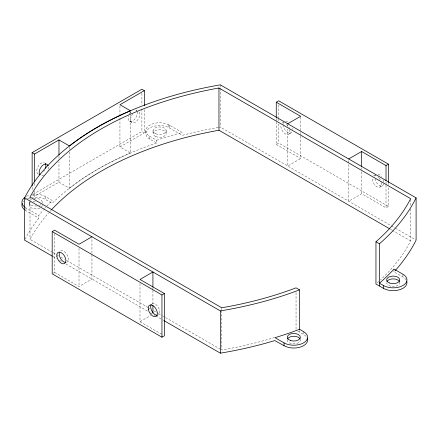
<?xml version="1.0" encoding="UTF-8"?>
<svg xmlns="http://www.w3.org/2000/svg" width="438" height="438" viewBox="0 0 438 438"><rect width="100%" height="100%" fill="white"/><g stroke="black" fill="none" stroke-linecap="round" stroke-linejoin="round"><path stroke-width="0.33" stroke-dasharray="2.19 1.64" d="M53.162 273.263L54.624 272.42L54.624 233.574M144.337 109.719L144.337 132.884L141.901 131.477L32.138 194.844L34.575 196.257L58.971 182.175L58.971 161.731M130.458 111.466L130.458 153.037L119.946 146.965L119.946 116.305M410.658 208.899L410.658 240.927L410.203 241.82A279.871 161.584 0 0 1 392.07 267.974L390.039 270.251A279.871 161.584 0 0 1 380.348 280.046M52.5 252.321L30.014 239.34L30.474 238.475A286.102 165.181 0 0 1 41.38 221.705L43.192 219.367A286.102 165.181 0 0 1 48.596 212.917M25.065 239.126A290.931 167.968 0 0 1 38.801 218.212L38.845 215.337L40.707 213.032A290.931 167.968 0 0 1 43.482 209.764M406.168 280.008A13.797 7.966 0 0 0 402.933 277.057L393.992 271.894L394.315 271.549M58.971 182.175L69.478 188.241L71.493 186.676A286.102 165.181 0 0 1 127.743 154.198L130.458 153.037M119.946 146.965L144.337 132.884M284.054 121.928L282.099 123.056A6.466 3.734 60 0 1 284.125 122.81M288.708 134.176L291.144 132.769M276.258 121.972L276.258 144.458L278.699 143.051L388.457 206.424L388.457 187.344M54.624 272.42L79.015 286.501L91.947 279.039L91.947 238.152M300.649 136.054L300.649 158.54L287.722 166.007L287.722 129.21M375.519 174.74L373.57 175.868A6.466 3.734 60 0 1 375.596 175.616M139.996 283.545L139.996 321.706L150.573 315.601M388.457 206.424L386.02 207.831L361.629 193.749L348.703 201.212L348.703 159.646M380.179 186.988L382.615 185.575M156.59 140.237L158.326 139.651A290.931 167.968 0 0 1 178.282 133.606L182.252 132.539L168.871 124.814A13.797 7.966 0 0 0 149.615 125.224A13.797 7.966 0 0 0 149.851 136.349L149.851 139.164L156.59 143.056L156.59 140.237L149.851 136.349M156.59 143.056L154.433 143.784A290.931 167.968 0 0 0 53.458 202.082L52.193 203.325L45.453 199.438A13.797 7.966 0 0 0 32.346 197.341M149.851 139.164A13.797 7.966 0 0 1 149.615 128.038A13.797 7.966 0 0 1 168.871 127.628L182.367 135.32A290.931 167.968 0 0 1 217.856 127.524M276.258 144.458L300.649 158.54M218.474 127.414A290.931 167.968 0 0 1 220.325 127.091L390.669 225.439M391.26 225.784L394.808 227.831M395.399 228.171L415.509 239.783M390.543 229.309L391.725 229.994M392.317 230.339L410.658 240.927M136.891 110.557L135.917 109.993A6.466 3.734 -60 0 1 136.661 110.639M129.588 121.271L132.03 122.684M297.785 331.095L303.556 334.429A13.797 7.966 0 0 1 306.551 337.014M32.346 194.527A13.797 7.966 0 0 1 45.453 196.618L52.193 200.511L51.18 201.513A290.931 167.968 0 0 0 46.806 206.063M25.032 207.305A13.797 7.966 0 0 0 25.941 207.886L38.845 215.337M25.032 210.125A13.797 7.966 0 0 0 25.941 210.705L38.845 218.151M53.091 252.66L58.413 255.732M60.778 257.101L64.331 259.148M66.696 260.517L148.345 307.657M148.936 307.996L150.119 308.68M153.672 310.728L157.811 313.121M158.403 313.466L161.956 315.513M162.547 315.853L164.912 317.221M165.504 317.561L220.528 349.332M52.938 256.515L56.486 258.562M59.442 260.271L62.399 261.979M65.946 264.026L147.595 311.166M150.53 312.858L155.26 315.59M155.851 315.935L163.544 320.37M139.996 321.706L162.065 334.446M410.658 199.361L410.658 205.493M402.933 274.237L402.933 277.057M393.992 270.202L393.992 271.894M388.457 183.254L388.457 184.617M386.02 181.934L386.02 184.661M386.02 185.345L386.02 207.831M361.629 167.853L361.629 169.216M361.629 171.942L361.629 193.749M303.556 331.615L303.556 334.429M300.649 116.973L300.649 131.969M300.649 132.648L300.649 135.375M299.526 330.411L299.526 332.103M296.044 292.611L296.044 329.409M287.722 125.12L287.722 126.483M278.699 104.89L278.699 117.838M278.699 118.523L278.699 121.244M278.699 123.97L278.699 143.051M276.258 118.567L276.258 121.293M221.71 307.766L221.71 309.808M221.71 310.493L221.71 350.011L223.26 349.748A279.871 161.584 0 0 0 268.56 339.28L272.507 338.109A279.871 161.584 0 0 0 274.467 337.506M220.325 84.846L220.325 87.573M220.325 88.252L220.325 127.091M169.364 125.082L169.364 127.896M168.871 124.814L168.871 127.628M166.177 130.716L166.177 133.53M153.037 130.716L153.037 133.53M152.922 287.667L152.922 289.71M152.922 290.394L152.922 304.7M145.81 130.716L145.81 133.53M141.901 93.316L141.901 104.901M141.901 108.991L141.901 131.477M119.946 106.084L119.946 115.621M79.015 248.341L79.015 286.501M69.478 147.354L69.478 149.402M69.478 152.123L69.478 188.241M58.971 156.278L58.971 158.321M45.453 196.618L45.453 199.438M42.267 202.252L42.267 203.38M34.575 183.308L34.575 186.714M34.575 190.804L34.575 196.257M32.138 187.349L32.138 190.76M30.014 197.089L30.014 199.816M30.014 200.494L30.014 239.34M29.127 202.252L29.127 205.072M25.941 207.886L25.941 210.705M289.797 129.675A6.466 3.734 60 0 1 285.505 133.951A6.466 3.734 60 0 1 280.961 124.797M286.496 124.118A6.466 3.734 60 0 1 289.315 128.137M291.85 132.062A6.466 3.734 60 0 1 287.344 132.172A6.466 3.734 60 0 1 283.452 126.149M283.271 124.682A6.466 3.734 60 0 1 283.402 123.385M285.472 121.326A6.466 3.734 60 0 1 288.932 122.706M292.234 128.268A6.466 3.734 60 0 1 292.392 129.259M381.263 182.482A6.466 3.734 60 0 1 376.97 186.763A6.466 3.734 60 0 1 372.431 177.604M377.961 176.925A6.466 3.734 60 0 1 378.717 177.658M379.073 178.069A6.466 3.734 60 0 1 380.786 180.943M383.754 183.84A6.466 3.734 60 0 1 379.412 185.356A6.466 3.734 60 0 1 374.923 178.956M374.868 176.196A6.466 3.734 60 0 1 375.306 175.162M378.032 174.209A6.466 3.734 60 0 1 381.514 176.656M383.414 180.051A6.466 3.734 60 0 1 383.885 182.542M44.588 170.19A6.466 3.734 -60 0 1 43.658 171.586M38.122 174.083A6.466 3.734 -60 0 1 37.98 166.697A6.466 3.734 -60 0 1 44.446 162.805M139.103 112.046A6.466 3.734 -60 0 1 137.565 120.187A6.466 3.734 -60 0 1 131.28 122.038A6.466 3.734 -60 0 1 132.823 113.896M137.143 111.624A6.466 3.734 -60 0 1 132.451 121.074A6.466 3.734 -60 0 1 128.569 115.922M129.451 113.885A6.466 3.734 -60 0 1 131.099 111.668M48.295 167.097A6.466 3.734 -60 0 1 47.731 170.075M43.822 175.074A6.466 3.734 -60 0 1 40.559 175.49M152.079 303.742A6.466 3.734 60 0 1 158.545 307.635A6.466 3.734 60 0 1 158.403 315.026M60.608 250.936A6.466 3.734 60 0 1 67.074 254.828A6.466 3.734 60 0 1 66.937 262.214M42.24 205.444A6.57 3.794 0 0 1 41.495 206.856M39.869 208.001A6.57 3.794 0 0 1 31.049 207.754A6.57 3.794 0 0 1 30.616 202.663M33.184 201.568A6.57 3.794 0 0 1 35.697 201.277M22.951 202.022A13.797 7.966 0 0 1 23.532 201.316M25.032 200.018A13.797 7.966 0 0 1 25.941 199.438M27.479 198.671A13.797 7.966 0 0 1 29.8 197.866M300.249 339.324A6.57 3.794 0 0 1 293.799 343.857A6.57 3.794 0 0 1 287.355 339.324M399.62 281.952A6.57 3.794 0 0 1 393.822 286.463A6.57 3.794 0 0 1 386.606 282.691M378.941 281.349A279.871 161.584 0 0 1 376.538 283.506M44.709 208.368A290.931 167.968 0 0 1 45.541 207.448M49.822 211.554A286.102 165.181 0 0 1 51.065 210.196M26.433 196.35A13.797 7.966 0 0 1 29.8 195.052M33.792 198.622A6.57 3.794 0 0 1 42.141 202.991M40.778 204.661A6.57 3.794 0 0 1 39.349 205.406M36.978 205.975A6.57 3.794 0 0 1 29.253 201.513M30.616 199.848A6.57 3.794 0 0 1 31.531 199.323M155.78 136.618A6.57 3.794 0 0 0 166.144 133.902A6.57 3.794 0 0 0 156.897 130.075A6.57 3.794 0 0 0 155.78 136.618M155.78 133.798A6.57 3.794 0 0 0 166.144 131.088A6.57 3.794 0 0 0 156.897 127.261A6.57 3.794 0 0 0 155.78 133.798"/><path stroke-width="0.66" d="M91.947 236.788L79.015 244.251L54.624 230.169L52.188 231.576L52.188 273.827L161.951 337.194L164.387 335.787L164.387 293.542L139.996 279.46L152.922 271.993L152.922 286.983M161.951 337.194L161.951 294.949L164.387 293.542M406.71 281.136A13.797 7.966 0 0 1 399.68 289.715A13.797 7.966 0 0 1 383.42 288.324L375.957 284.01L375.957 241.765L376.538 241.261A279.871 161.584 0 0 0 410.203 199.575L410.658 198.677L218.962 88L217.462 88.268A286.102 165.181 0 0 0 160.73 102.64L156.903 103.932A286.102 165.181 0 0 0 57.602 161.261L55.363 163.473A286.102 165.181 0 0 0 30.474 196.224L30.014 197.089L221.71 307.766L223.26 307.503A279.871 161.584 0 0 0 295.464 288.067L296.044 287.843L299.526 289.857L299.526 329.288L303.556 331.615A13.797 7.966 0 0 1 303.556 342.877A13.797 7.966 0 0 1 284.043 342.877L275.026 337.676L278.732 336.526A284.7 164.37 0 0 0 298.108 329.83L299.526 329.288M379.439 286.025L379.439 243.774L380.578 242.783A284.7 164.37 0 0 0 392.18 231.598L394.315 229.298A284.7 164.37 0 0 0 416.1 197.877L220.325 84.846A290.931 167.968 0 0 0 182.367 93.075L178.282 94.175A290.931 167.968 0 0 0 158.326 100.22L154.433 101.534A290.931 167.968 0 0 0 53.458 159.837L51.18 162.082A290.931 167.968 0 0 0 40.707 173.601L38.801 175.961A290.931 167.968 0 0 0 24.544 197.877L24.544 240.123L52.346 256.175M32.138 185.986L32.138 152.599L141.901 89.226L144.337 90.639L144.337 105.629M32.138 152.599L34.575 154.006L58.971 139.925L69.478 145.991L71.493 144.425A286.102 165.181 0 0 1 127.743 111.947L130.458 110.787L119.946 104.72L144.337 90.639M276.258 117.882L276.258 102.213L278.699 100.806L388.457 164.173L388.457 182.575M287.722 123.757L300.649 116.294L276.258 102.213M348.703 158.961L361.629 151.499L386.02 165.58L388.457 164.173M299.526 289.857L298.108 290.399A284.7 164.37 0 0 1 278.732 297.095L274.752 298.327A284.7 164.37 0 0 1 220.325 310.909L24.544 197.877M389.951 228.97L218.962 130.25L217.462 130.513A286.102 165.181 0 0 0 188.422 136.809L184.376 137.861A286.102 165.181 0 0 0 160.73 144.885L156.903 146.177A286.102 165.181 0 0 0 57.602 203.511L55.363 205.718A286.102 165.181 0 0 0 51.481 209.747M375.957 241.765L379.439 243.774M383.42 285.505L379.439 283.205L380.578 282.214A284.7 164.37 0 0 0 392.18 271.029L393.992 269.08L402.933 274.237A13.797 7.966 0 0 1 402.933 285.505A13.797 7.966 0 0 1 383.42 285.505L383.42 288.324M307.186 338.125A13.797 7.966 0 0 1 300.605 346.995A13.797 7.966 0 0 1 284.043 345.697L274.752 340.578A284.7 164.37 0 0 1 220.325 353.154L164.135 320.715M52.188 231.576L161.951 294.949M416.1 197.877L416.1 240.123A284.7 164.37 0 0 1 395.147 270.624M386.02 165.58L386.02 180.571M361.629 151.499L361.629 166.489M284.043 342.877L284.043 345.697M220.325 310.909L220.325 353.154M218.962 88L218.962 130.25M152.922 305.385L152.922 312.88M58.971 139.925L58.971 154.915M34.575 154.006L34.575 181.945M39.814 174.844A6.466 3.734 -60 0 1 41.884 166.079A6.466 3.734 -60 0 1 48.114 165.838M45.196 163.445A6.466 3.734 -60 0 1 45.47 168.154M40.197 174.198A6.466 3.734 -60 0 1 39.086 174.34M65.974 262.477A6.466 3.734 60 0 1 60.909 259.044A6.466 3.734 60 0 1 59.382 252.562M157.445 315.283A6.466 3.734 60 0 1 151.937 311.128A6.466 3.734 60 0 1 151.329 304.388M287.514 338.963A6.57 3.794 0 0 1 293.799 336.269A6.57 3.794 0 0 1 300.09 338.963M386.891 281.59A6.57 3.794 0 0 1 393.176 278.897A6.57 3.794 0 0 1 399.467 281.59M24.616 209.813A13.797 7.966 0 0 1 22.163 203.517M24.616 206.999A13.797 7.966 0 0 1 25.032 197.199M148.362 309.485A6.466 3.734 60 0 0 155.966 316.433A6.466 3.734 60 0 0 154.083 306.458A6.466 3.734 60 0 0 148.362 309.485M56.891 256.673A6.466 3.734 60 0 0 64.495 263.621A6.466 3.734 60 0 0 62.612 253.651A6.466 3.734 60 0 0 56.891 256.673M389.349 282.959A6.57 3.794 0 0 0 399.719 280.243A6.57 3.794 0 0 0 390.466 276.416A6.57 3.794 0 0 0 389.349 282.959M290.514 340.534A6.57 3.794 0 0 0 300.375 337.249A6.57 3.794 0 0 0 290.514 333.959A6.57 3.794 0 0 0 290.514 340.534"/></g></svg>
